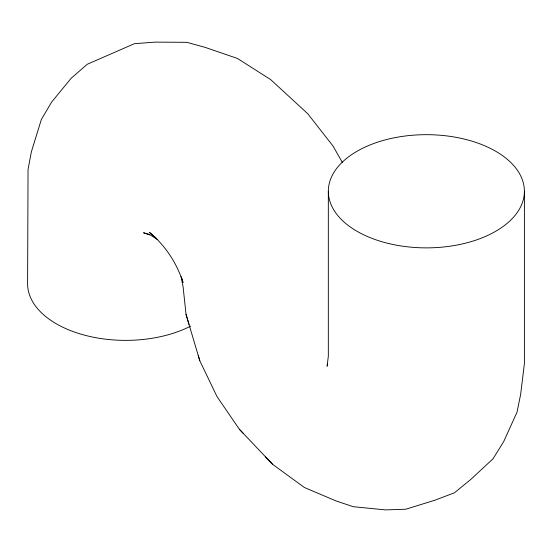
<?xml version="1.0" encoding="UTF-8"?>
<svg xmlns="http://www.w3.org/2000/svg" width="552" height="552" viewBox="0 0 552 552"><rect width="100%" height="100%" fill="white"/><g stroke="black" fill="none" stroke-linecap="round" stroke-linejoin="round"><path stroke-width="0.83" d="M327.591 363.816L327.101 366.245L328.33 356.192L328.33 191.275M149.916 234.531L143.52 232.772L150.717 235.235L157.458 239.533M265.36 456.711L272.633 464.335L304.325 487.457L336.023 500.933L353.252 506.701L385.468 509.889L405.679 509.241L434.79 500.257L454.42 492.812L470.677 479.536L493.012 458.815L503.679 441.641L517.024 412.144L520.653 394.342L524.4 363.616L524.4 191.275A98.035 56.601 0 0 0 377.347 142.257A98.035 56.601 0 0 0 377.347 240.292A98.035 56.601 0 0 0 524.4 191.275M156.25 238.312L149.357 232.261C165.193 245.309 176.806 263.028 183.029 282.541L181.712 277.863M181.063 276.552L183.071 286.647L186.038 314.357L199.796 360.76L216.957 396.495L239.32 429.221L243.094 433.161M239.32 429.221L272.633 464.335M342.364 162.467L332.987 145.997L307.747 113.719L270.68 79.612L237.45 58.45L205.22 47.396L186.838 42.325L155.236 42.111L134.391 43.691L87.285 64.246L71.222 78.198L51.667 102.023L41.359 119.494L31.409 151.703L28.048 169.305L27.6 283.79A98.035 56.601 0 0 0 85.443 335.395A98.035 56.601 0 0 0 190.695 326.115M186.038 314.357L189.012 324.459M198.272 355.522L199.796 360.76"/></g></svg>
